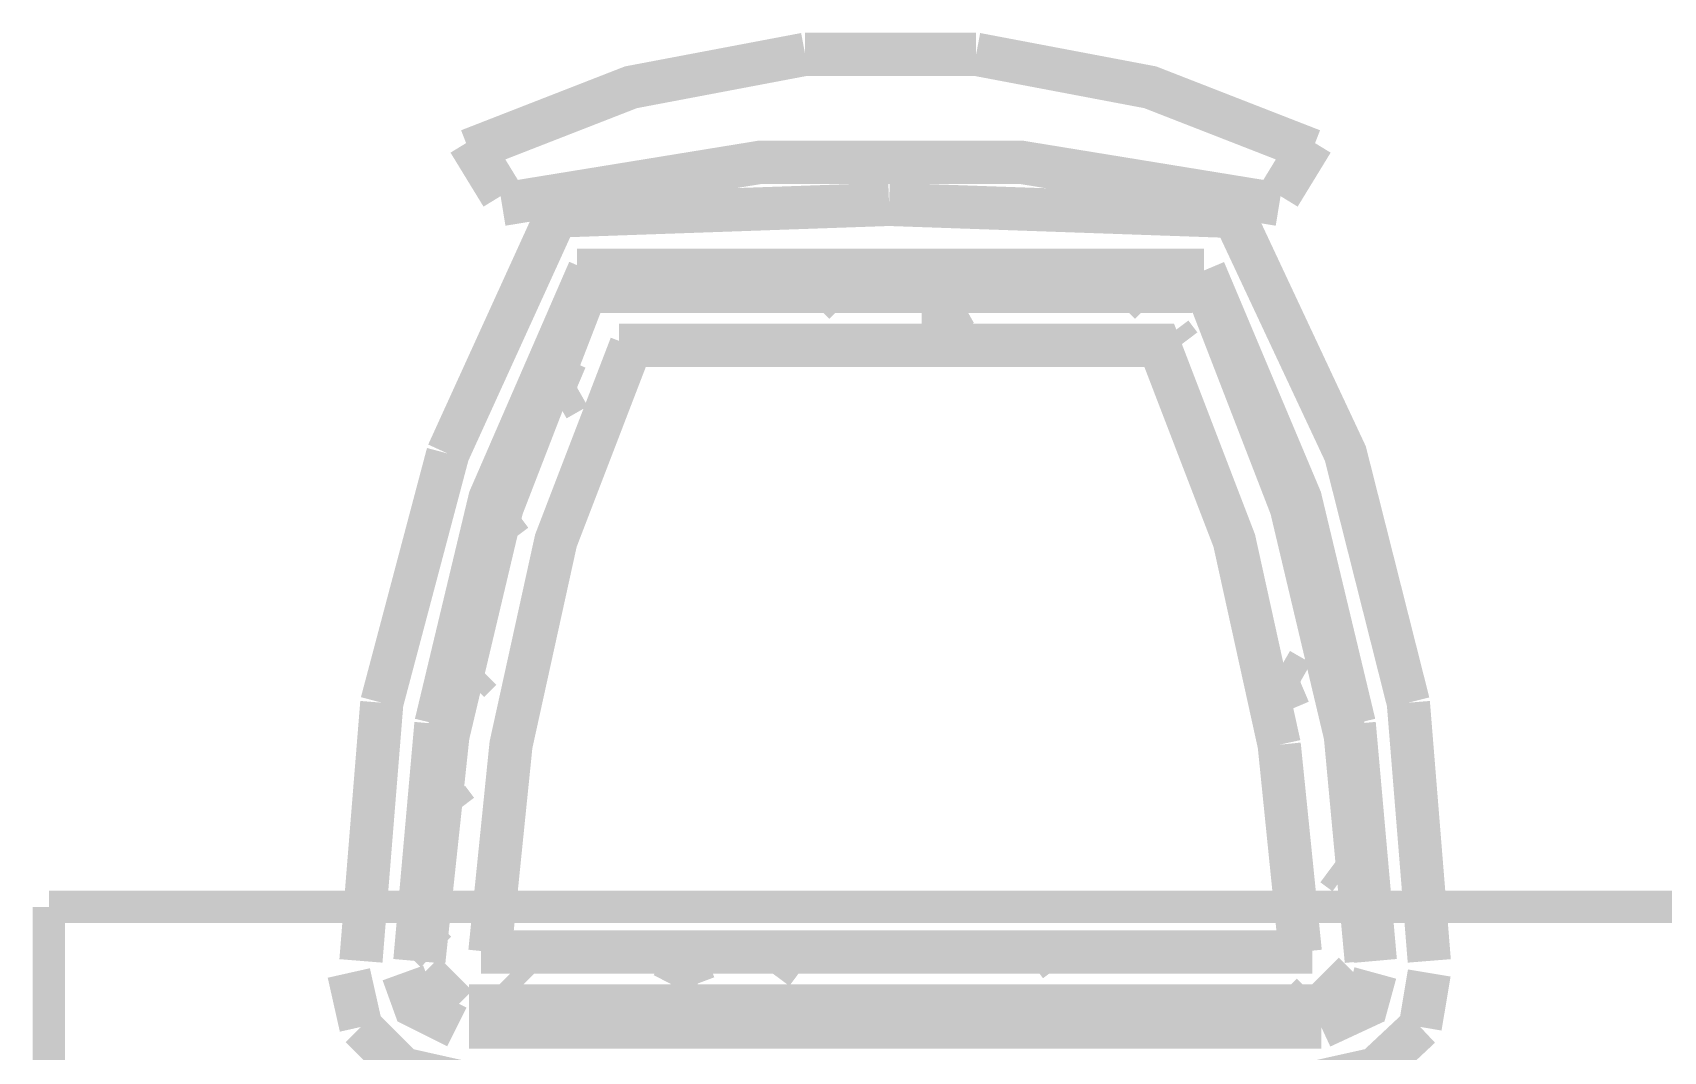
# Model space of a CAD drawing. Header units: inches. Extents: x -524 to 1067, y -71 to 1110.
# Drawn here: x 683.04 to 718.02, y 192.17 to 214.01 of the extents above; entities that cross this region are included whole.
import ezdxf

# ---------------------------------------------------------------- set-up
doc = ezdxf.new("R2010")
doc.units = ezdxf.units.IN
doc.header["$MEASUREMENT"] = 0
doc.layers.add('P', color=7, linetype='Continuous')

msp = doc.modelspace()

# ---------------------------------------------------------------- linework, layer by layer
at = {"layer": 'P'}
for points, const_width in [([(699.611, 213.551), (695.874, 212.843), (692.399, 211.489)], 0.927), ([(703.279, 213.551), (699.611, 213.551)], 0.927), ([(710.488, 211.489), (707.013, 212.843), (703.279, 213.551)], 0.927), ([(692.399, 211.683), (693.107, 210.526)], 0.927), ([(709.78, 210.526), (710.488, 211.683)], 0.927), ([(709.78, 210.332), (704.247, 211.234), (698.644, 211.234), (693.107, 210.332)], 0.927), ([(701.411, 210.332), (694.009, 210.073)], 0.927), ([(708.816, 210.073), (701.411, 210.332)], 0.927), ([(694.264, 210.073), (691.947, 204.989)], 0.927), ([(712.55, 199.646), (711.199, 204.989), (708.816, 210.073)], 0.927), ([(694.976, 208.916), (692.848, 204.022), (691.691, 199.193)], 0.927), ([(708.17, 208.916), (694.717, 208.916)], 0.927), ([(711.389, 199.193), (710.232, 204.022), (708.17, 208.916)], 0.927), ([(694.976, 208.657), (693.107, 203.828), (691.947, 198.937)], 0.927), ([(707.915, 208.464), (694.976, 208.464)], 0.927), ([(700.06, 208.464), (699.801, 208.208)], 0.927), ([(705.597, 208.657), (705.404, 208.464)], 0.927), ([(707.013, 208.208), (706.754, 208.464)], 0.927), ([(711.199, 198.937), (710.039, 203.828), (708.17, 208.657)], 0.927), ([(702.827, 207.562), (702.571, 208.015)], 0.927), ([(702.571, 207.562), (702.571, 208.015)], 0.927), ([(707.655, 207.307), (707.462, 207.562)], 0.927), ([(695.874, 207.307), (694.264, 203.12), (693.301, 198.744), (692.848, 194.302)], 0.927), ([(709.78, 198.744), (708.816, 203.12), (707.207, 207.307), (695.618, 207.307)], 0.927), ([(694.717, 206.405), (694.264, 206.598)], 0.927), ([(694.264, 206.146), (694.264, 206.598)], 0.927), ([(694.717, 206.405), (694.264, 206.146)], 0.927), ([(691.947, 204.989), (690.53, 199.646)], 0.927), ([(709.78, 204.73), (709.524, 204.536)], 0.927), ([(693.107, 203.828), (692.848, 203.573)], 0.927), ([(693.301, 203.12), (693.107, 203.379)], 0.927), ([(692.399, 200.094), (692.658, 200.354)], 0.927), ([(710.232, 200.094), (709.78, 200.354)], 0.927), ([(709.78, 199.901), (709.78, 200.354)], 0.927), ([(710.232, 200.094), (709.78, 199.901)], 0.927), ([(690.53, 199.646), (690.082, 194.109)], 0.927), ([(712.999, 194.109), (712.55, 199.646)], 0.927), ([(691.691, 199.193), (691.239, 194.109)], 0.927), ([(691.947, 198.937), (691.432, 194.109)], 0.927), ([(711.648, 194.109), (711.199, 198.937)], 0.927), ([(711.842, 194.109), (711.389, 199.193)], 0.927), ([(710.232, 194.302), (709.78, 198.744)], 0.927), ([(692.14, 197.328), (691.947, 197.583)], 0.927), ([(711.199, 195.974), (710.94, 196.167)], 0.927), ([(756.841, 164.881), (683.388, 164.881), (683.388, 195.266)], 0.697), ([(683.388, 195.266), (756.841, 195.266)], 0.693), ([(691.691, 194.302), (691.432, 194.558)], 0.927), ([(710.488, 194.302), (692.658, 194.302)], 0.927), ([(696.775, 193.594), (697.034, 194.109)], 0.927), ([(697.228, 193.594), (697.034, 194.109)], 0.927), ([(699.093, 194.109), (698.9, 193.85)], 0.927), ([(704.695, 194.302), (704.436, 194.109)], 0.927), ([(689.822, 193.85), (690.082, 192.693)], 0.927), ([(690.983, 193.85), (691.239, 193.142), (692.14, 192.693)], 0.927), ([(691.432, 193.85), (692.14, 193.142)], 0.927), ([(693.556, 193.594), (693.301, 193.85)], 0.927), ([(710.681, 192.693), (711.648, 193.142), (711.842, 193.85)], 0.927), ([(710.681, 193.142), (711.389, 193.85)], 0.927), ([(712.805, 192.693), (712.999, 193.85)], 0.927), ([(693.107, 193.142), (692.848, 193.401)], 0.927), ([(697.228, 193.594), (696.775, 193.594)], 0.927), ([(710.232, 193.142), (710.488, 193.401)], 0.927), ([(710.681, 193.142), (692.399, 193.142)], 0.927), ([(690.082, 192.693), (690.983, 191.791)], 0.927), ([(710.681, 192.693), (692.399, 192.693)], 0.927), ([(710.681, 191.532), (711.842, 191.791), (712.805, 192.693)], 0.927), ([(690.983, 191.791), (692.14, 191.532)], 0.927)]:
    msp.add_lwpolyline(points, dxfattribs=dict(at, const_width=const_width))

doc.saveas('drawing.dxf')
